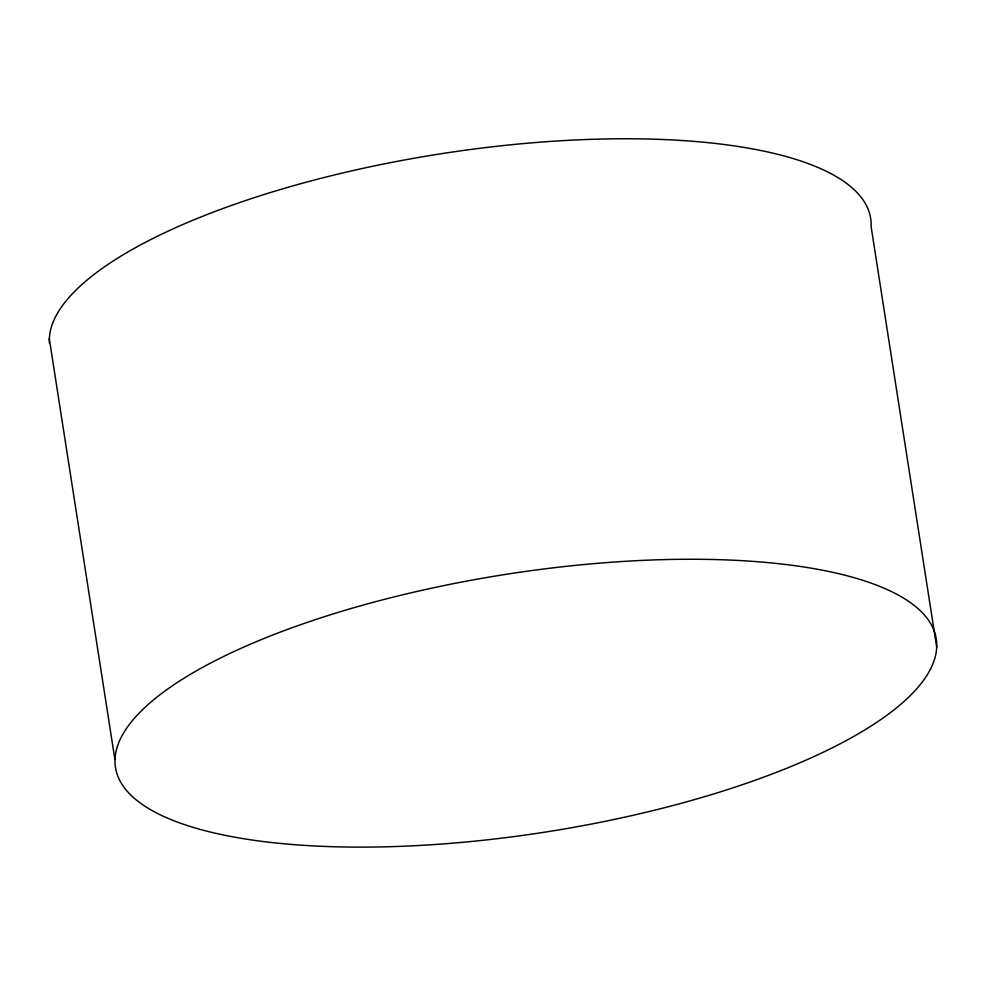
<?xml version="1.0" encoding="UTF-8"?>
<svg xmlns="http://www.w3.org/2000/svg" width="986" height="986" viewBox="0 0 986 986"><rect width="100%" height="100%" fill="white"/><g stroke="black" fill="none" stroke-linecap="round" stroke-linejoin="round"><path stroke-width="1.48" d="M936.7 647.235A415.402 130.362 -8.9 0 0 324.505 616.657A415.402 130.362 -8.9 0 0 316.161 846.05A415.402 130.362 -8.9 0 0 936.7 647.235L871.119 226.62A415.402 130.362 -8.9 0 0 458.059 151.215A415.402 130.362 -8.9 0 0 49.374 343.214M49.3 338.765L114.881 759.38"/></g></svg>
